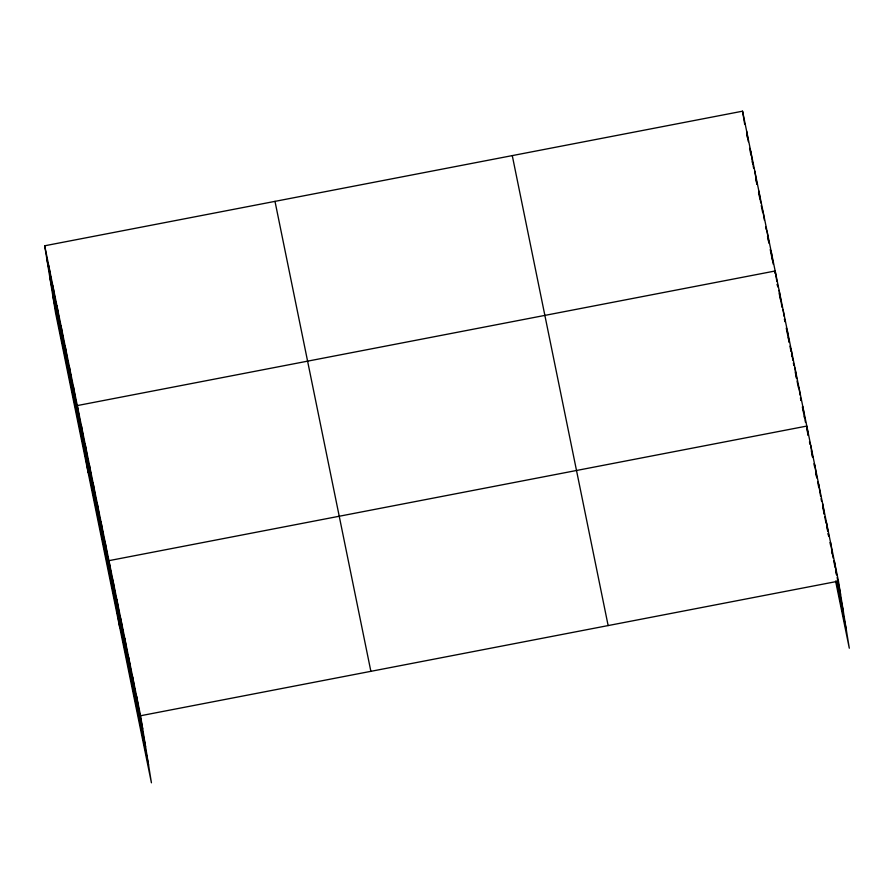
<?xml version="1.0" encoding="UTF-8"?>
<svg xmlns="http://www.w3.org/2000/svg" width="894" height="894" viewBox="0 0 894 894"><rect width="100%" height="100%" fill="white"/><g stroke="black" fill="none" stroke-linecap="round" stroke-linejoin="round"><path stroke-width="1.34" d="M44.7 245.783L140.581 715.748L151.432 782.809L55.562 312.844L44.7 245.783L742.568 111.191L838.438 581.156L849.3 648.217L835.588 581.011M140.581 715.748L838.438 581.156M746.87 134.994L747.406 137.654M749.585 148.315L750.938 154.964M752.301 161.624L752.837 164.295L750.714 151.142M753.117 165.625L753.653 168.284M755.832 178.934L756.916 184.265L754.782 171.112M758.548 192.255L759.9 198.915M761.263 205.564L762.627 212.224M765.61 226.875L766.158 229.534M767.51 236.195L768.874 242.855M770.226 249.515L772.405 260.165M774.573 270.815L775.12 273.475M777.814 286.717L777.288 284.136L777.702 286.672M779.132 293.176L780.451 299.635M782.038 307.391L779.11 290.36M784.407 319.024L784.932 321.616M786.251 328.076L787.569 334.535M788.106 337.116L789.156 342.29L787.022 329.137M789.95 346.168L791 351.342M791.525 353.923L792.05 356.505M793.369 362.964L793.906 365.557M795.224 372.016L796.543 378.475M797.068 381.067L798.387 387.527M802.343 406.915L803.661 413.374M804.187 415.956L804.712 418.537L802.846 406.681M804.98 419.834L805.505 422.415M806.824 428.885L808.142 435.344M809.461 441.804L809.986 444.385M811.305 450.855L812.624 457.315M813.942 463.774L814.468 466.366M815.786 472.825L816.837 477.988L814.713 464.835M817.63 481.866L818.68 487.04M821.061 498.673L821.586 501.255M822.905 507.714L824.223 514.184M824.749 516.766L826.067 523.225M826.592 525.817L827.654 530.98M828.179 533.562L828.704 536.154L828.28 533.517M830.023 542.613L830.548 545.195M831.867 551.665L832.392 554.246L830.526 542.39M832.66 555.543L833.186 558.124M833.711 560.706L835.03 567.165M835.555 569.757L836.616 574.92L834.482 561.767M837.142 577.513L840.572 594.309M837.119 581.078L843.455 612.099M836.404 581.312L846.417 630.426M512.273 155.601L608.144 625.576M274.994 201.362L370.876 671.338M46.834 258.936L142.705 728.901M49.706 276.727L145.588 746.691M52.679 295.054L148.56 765.018M826.57 523.001L827.855 530.891M822.614 503.613L824.324 514.139M818.669 484.224L820.58 496.069M810.757 445.458L812.668 457.292M808.288 435.277L806.801 426.069L108.934 560.661L119.796 627.722M798.89 387.292L800.164 395.193M794.934 367.915L796.643 378.43M790.978 348.526L792.9 360.36M783.066 309.749L784.139 316.331M784.563 318.957L784.988 321.583M776.864 281.498L775.165 270.983L77.297 405.574L88.16 472.635M771.086 251.002L773.221 264.155M767.007 231.032L768.929 242.866M762.94 211.062L764.426 220.259M758.861 191.081L760.783 202.927M746.635 131.161L748.345 141.688M742.568 111.191L744.691 124.344M136.626 696.359L138.749 709.512M132.67 676.981L134.793 690.134M128.714 657.593L130.837 670.746M124.758 638.204L126.892 651.357M120.802 618.816L122.936 631.969M116.846 599.438L118.98 612.591M112.89 580.05L115.024 593.203M104.978 541.272L107.112 554.425M101.022 521.884L103.156 535.037M97.077 502.506L99.2 515.659M93.121 483.118L95.245 496.271M89.165 463.729L91.289 476.882M85.209 444.34L87.333 457.493M81.253 424.963L83.388 438.116M73.219 385.593L75.353 398.746M69.151 365.624L71.274 378.777M65.072 345.654L67.206 358.807M61.004 325.673L63.128 338.826M56.925 305.703L59.06 318.856M52.847 285.734L54.981 298.887M48.779 265.753L50.902 278.906M801.024 400.445L800.488 397.864L801.024 400.445"/></g></svg>
